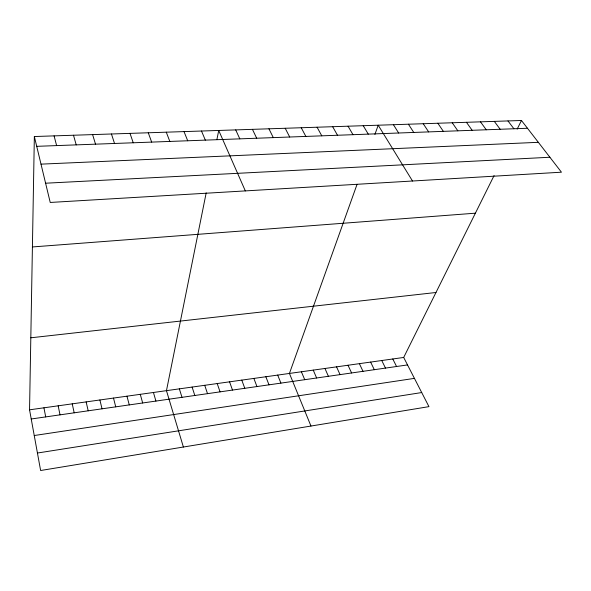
<?xml version="1.0" encoding="UTF-8"?>
<svg xmlns="http://www.w3.org/2000/svg" width="591" height="591" viewBox="0 0 591 591"><rect width="100%" height="100%" fill="white"/><g stroke="black" fill="none" stroke-linecap="round" stroke-linejoin="round"><path stroke-width="0.89" d="M494.083 175.579L403.69 357.452L428.948 406.638L40.624 470.51L29.55 409.822L34.352 136.528L521.461 120.49L561.45 172.195L50.228 202.454L34.352 136.528M206.185 192.888L166.463 390.658L183.387 447.025M216.934 139.38L218.729 130.463L245.331 190.908M357.001 184.495L289.435 373.446L310.969 426.045M374.908 134.416L378.203 125.211L412.511 181.016M517.155 129.148L521.461 120.49M37.432 453.031L421.715 392.55M34.241 435.523L414.431 378.373M31.22 418.989L407.524 364.928M29.55 409.822L403.69 357.452M30.813 337.801L435.966 292.501M32.416 246.949L475.393 213.181M45.596 183.21L549.889 157.25M41.001 164.143L538.342 142.32M36.716 146.332L527.475 128.262M507.979 120.933L513.911 128.764M494.32 121.384L500.178 129.266M480.476 121.842L486.26 129.784M466.454 122.3L472.15 130.301M452.241 122.773L457.848 130.825M437.835 123.246L443.353 131.357M423.23 123.726L428.66 131.904M408.425 124.213L413.766 132.45M393.421 124.708L398.659 133.005M363.229 125.698L368.274 134.127M348.055 126.201L352.99 134.689M332.667 126.71L337.498 135.258M317.072 127.22L321.785 135.834M301.247 127.745L305.85 136.425M285.209 128.269L289.693 137.016M392.779 358.981L396.568 366.501M268.942 128.808L273.301 137.622M381.756 360.525L385.495 368.097M370.623 362.084L374.31 369.7M252.446 129.348L256.679 138.235M359.38 363.657L363.007 371.325M348.025 365.245L351.593 372.965M235.706 129.902L239.813 138.855M336.545 366.848L340.061 374.62M324.954 368.474L328.404 376.297M313.237 370.114L316.628 377.989M201.501 131.025L205.328 140.119M301.395 371.769L304.727 379.695M184.015 131.601L187.709 140.769M277.704 375.086L280.91 383.116M265.854 376.748L268.994 384.83M166.278 132.185L169.824 141.426M253.879 378.425L256.952 386.558M241.785 380.116L244.785 388.309M148.275 132.783L151.665 142.099M229.559 381.83L232.492 390.075M217.207 383.559L220.066 391.863M130.005 133.381L133.234 142.778M204.722 385.302L207.515 393.665M111.455 133.994L114.521 143.465M192.105 387.068L194.823 395.49M179.354 388.856L181.991 397.329M92.617 134.615L95.52 144.167M153.438 392.483L155.921 401.075M73.498 135.243L76.224 144.876M140.274 394.323L142.675 402.981M126.962 396.184L129.274 404.901M54.077 135.886L56.625 145.593M113.502 398.068L115.733 406.844M99.894 399.974L102.036 408.817M86.138 401.902L88.192 410.804M72.228 403.845L74.193 412.813M58.162 405.818L60.031 414.852M43.933 407.805L45.706 416.906"/></g></svg>
